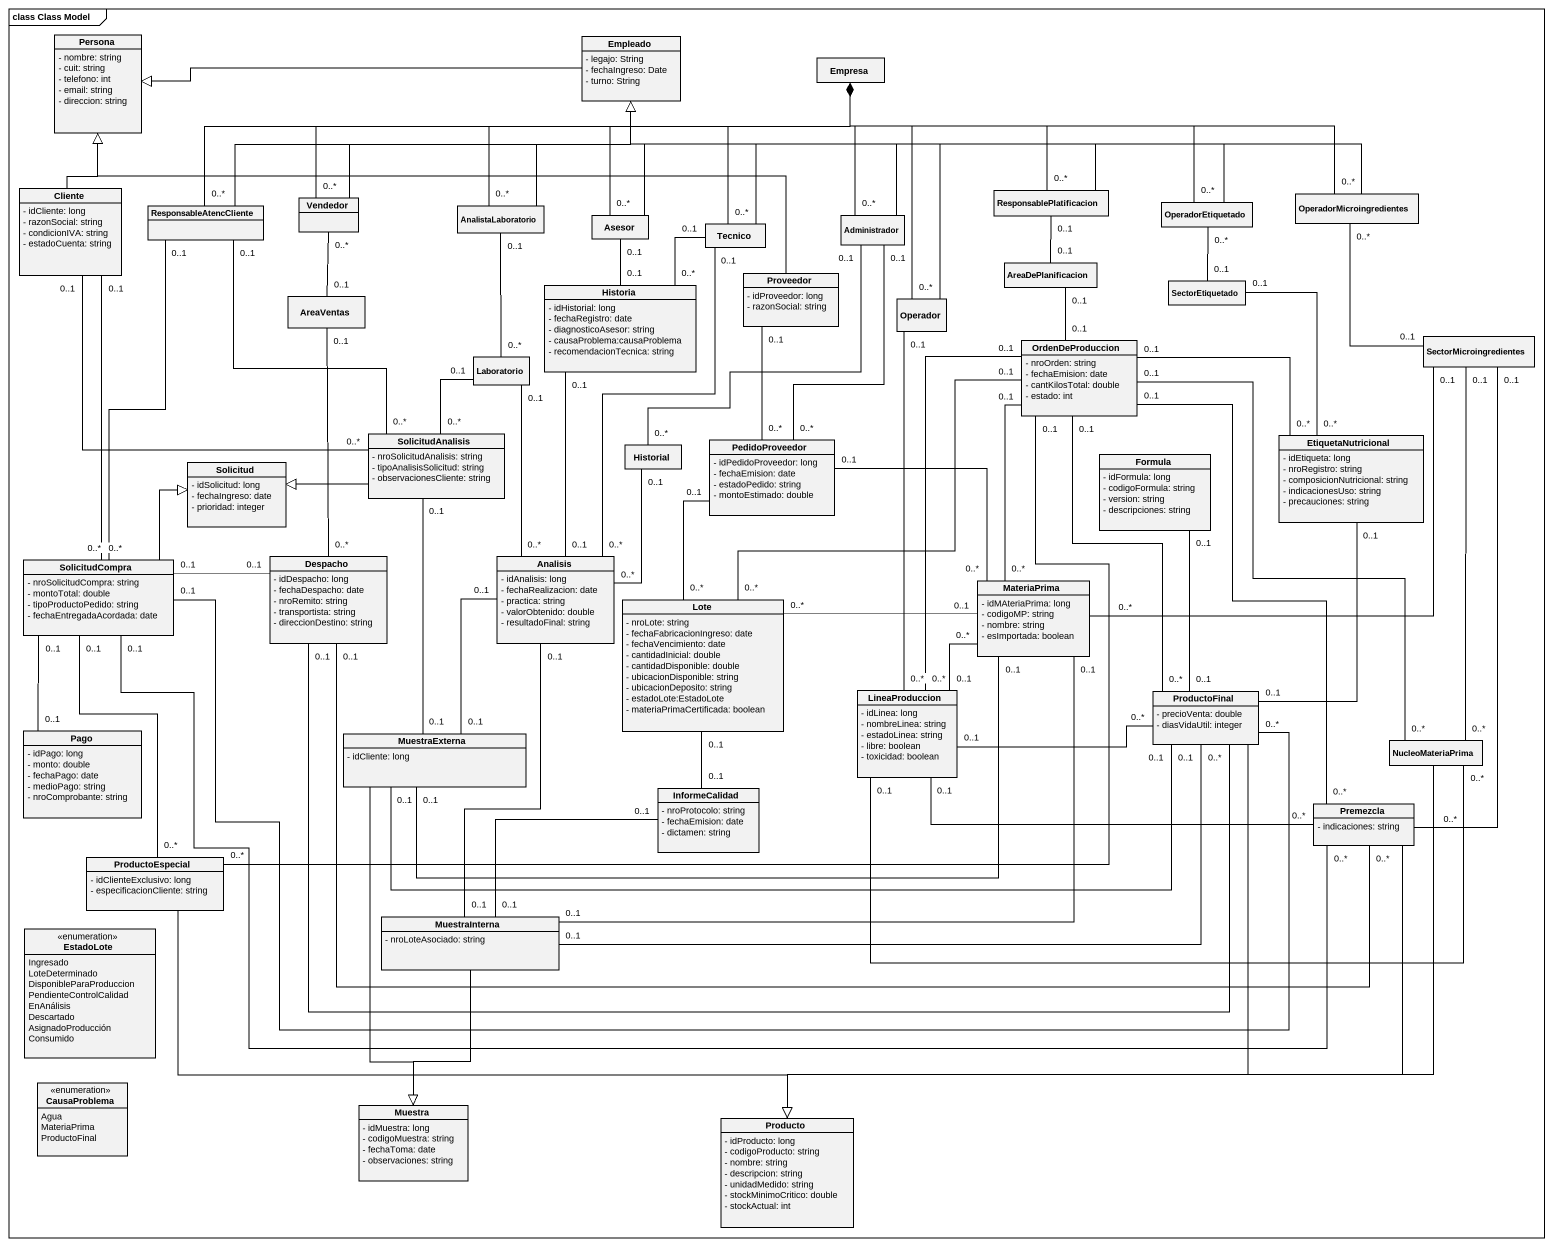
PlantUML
@startuml
mainframe class Class Model
hide circle
hide empty members
skinparam classAttributeIconSize 0
class Persona {
  - nombre: string
  - cuit: string
  - telefono: int
  - email: string
  - direccion: string
}
class Empleado {
  - legajo: String
  - fechaIngreso: Date
  - turno: String
}
class Empresa
class Cliente {
  - idCliente: long
  - razonSocial: string
  - condicionIVA: string
  - estadoCuenta: string
}
class ResponsableAtencCliente
class Vendedor
class AnalistaLaboratorio
class ResponsablePlatificacion
class OperadorEtiquetado
class OperadorMicroingredientes
class Asesor
class Tecnico
class Administrador
class Proveedor {
  - idProveedor: long
  - razonSocial: string
}
class AreaDePlanificacion
class SectorEtiquetado
class AreaVentas
class Historia {
  - idHistorial: long
  - fechaRegistro: date
  - diagnosticoAsesor: string
  - causaProblema:causaProblema
  - recomendacionTecnica: string
}
class Operador
class Laboratorio
class OrdenDeProduccion {
  - nroOrden: string
  - fechaEmision: date
  - cantKilosTotal: double
  - estado: int
}
class SectorMicroingredientes
class SolicitudAnalisis {
  - nroSolicitudAnalisis: string
  - tipoAnalisisSolicitud: string
  - observacionesCliente: string
}
class PedidoProveedor {
  - idPedidoProveedor: long
  - fechaEmision: date
  - estadoPedido: string
  - montoEstimado: double
}
class EtiquetaNutricional {
  - idEtiqueta: long
  - nroRegistro: string
  - composicionNutricional: string
  - indicacionesUso: string
  - precauciones: string
}
class Solicitud {
  - idSolicitud: long
  - fechaIngreso: date
  - prioridad: integer
}
class Historial
class Formula {
  - idFormula: long
  - codigoFormula: string
  - version: string
  - descripciones: string
}
class Despacho {
  - idDespacho: long
  - fechaDespacho: date
  - nroRemito: string
  - transportista: string
  - direccionDestino: string
}
class Analisis {
  - idAnalisis: long
  - fechaRealizacion: date
  - practica: string
  - valorObtenido: double
  - resultadoFinal: string
}
class SolicitudCompra {
  - nroSolicitudCompra: string
  - montoTotal: double
  - tipoProductoPedido: string
  - fechaEntregadaAcordada: date
}
class MateriaPrima {
  - idMAteriaPrima: long
  - codigoMP: string
  - nombre: string
  - esImportada: boolean
}
class Lote {
  - nroLote: string
  - fechaFabricacionIngreso: date
  - fechaVencimiento: date
  - cantidadInicial: double
  - cantidadDisponible: double
  - ubicacionDisponible: string
  - ubicacionDeposito: string
  - estadoLote:EstadoLote
  - materiaPrimaCertificada: boolean
}
class LineaProduccion {
  - idLinea: long
  - nombreLinea: string
  - estadoLinea: string
  - libre: boolean
  - toxicidad: boolean
}
class ProductoFinal {
  - precioVenta: double
  - diasVidaUtil: integer
}
class Pago {
  - idPago: long
  - monto: double
  - fechaPago: date
  - medioPago: string
  - nroComprobante: string
}
class MuestraExterna {
  - idCliente: long
}
class NucleoMateriaPrima
class InformeCalidad {
  - nroProtocolo: string
  - fechaEmision: date
  - dictamen: string
}
class Premezcla {
  - indicaciones: string
}
class ProductoEspecial {
  - idClienteExclusivo: long
  - especificacionCliente: string
}
enum EstadoLote {
  Ingresado
  LoteDeterminado
  DisponibleParaProduccion
  PendienteControlCalidad
  EnAnálisis
  Descartado
  AsignadoProducción
  Consumido
}
class MuestraInterna {
  - nroLoteAsociado: string
}
enum CausaProblema {
  Agua
  MateriaPrima
  ProductoFinal
}
class Muestra {
  - idMuestra: long
  - codigoMuestra: string
  - fechaToma: date
  - observaciones: string
}
class Producto {
  - idProducto: long
  - codigoProducto: string
  - nombre: string
  - descripcion: string
  - unidadMedido: string
  - stockMinimoCritico: double
  - stockActual: int
}
Empleado -left-|> Persona
Cliente -up-|> Persona
ResponsableAtencCliente -right-|> Empleado
ResponsableAtencCliente "0..*" -right-* Empresa
ResponsableAtencCliente "0..1" -- "0..*" SolicitudAnalisis
ResponsableAtencCliente "0..1" -- "0..*" SolicitudCompra
Vendedor -right-|> Empleado
Vendedor "0..*" -right-* Empresa
Vendedor "0..*" -- "0..1" AreaVentas
AnalistaLaboratorio -up-|> Empleado
AnalistaLaboratorio "0..*" -right-* Empresa
ResponsablePlatificacion -left-|> Empleado
ResponsablePlatificacion "0..*" -up-* Empresa
OperadorEtiquetado -left-|> Empleado
OperadorEtiquetado "0..*" -left-* Empresa
OperadorEtiquetado "0..*" -- "0..1" SectorEtiquetado
OperadorMicroingredientes -left-|> Empleado
OperadorMicroingredientes "0..*" -left-* Empresa
OperadorMicroingredientes "0..*" -- "0..1" SectorMicroingredientes
Asesor -up-|> Empleado
Asesor "0..*" -up-* Empresa
Asesor "0..1" -- "0..1" Historia
Tecnico -up-|> Empleado
Tecnico "0..*" -up-* Empresa
Tecnico "0..1" -- "0..*" Historia
Tecnico "0..1" -- "0..*" Analisis
Administrador -up-|> Empleado
Administrador "0..*" -up-* Empresa
Administrador "0..1" -- "0..*" PedidoProveedor
Proveedor -left-|> Persona
Proveedor "0..1" -- "0..*" PedidoProveedor
AreaDePlanificacion "0..1" -up- "0..1" ResponsablePlatificacion
AreaDePlanificacion "0..1" -- "0..1" OrdenDeProduccion
SectorEtiquetado "0..1" -- "0..*" EtiquetaNutricional
AreaVentas "0..1" -- "0..*" Despacho
Historia "0..1" -- "0..1" Analisis
Operador -up-|> Empleado
Operador "0..*" -up-* Empresa
Operador "0..1" -- "0..*" LineaProduccion
Laboratorio "0..*" -up- "0..1" AnalistaLaboratorio
Laboratorio "0..1" -- "0..*" Analisis
OrdenDeProduccion "0..1" -- "0..*" MateriaPrima
OrdenDeProduccion "0..1" -- "0..*" Lote
OrdenDeProduccion "0..1" -- "0..*" LineaProduccion
OrdenDeProduccion "0..1" -- "0..*" ProductoFinal
OrdenDeProduccion "0..1" -- "0..*" NucleoMateriaPrima
OrdenDeProduccion "0..1" -- "0..*" Premezcla
SectorMicroingredientes "0..1" -left- "0..*" MateriaPrima
SectorMicroingredientes "0..1" -- "0..*" NucleoMateriaPrima
SectorMicroingredientes "0..1" -- "0..*" Premezcla
SolicitudAnalisis "0..*" -up- "0..1" Cliente
SolicitudAnalisis "0..*" -up- "0..1" Laboratorio
SolicitudAnalisis -left-|> Solicitud
SolicitudAnalisis "0..1" -- "0..1" MuestraExterna
PedidoProveedor "0..1" -right- "0..*" MateriaPrima
PedidoProveedor "0..1" -- "0..*" Lote
EtiquetaNutricional "0..*" -left- "0..1" OrdenDeProduccion
EtiquetaNutricional "0..1" -- "0..1" ProductoFinal
Historial "0..*" -up- "0..1" Administrador
Historial "0..1" -- "0..*" Analisis
Formula "0..1" -- "0..1" ProductoFinal
Despacho "0..1" -left- "0..1" SolicitudCompra
Despacho "0..1" -right- "0..*" ProductoFinal
Despacho "0..1" -right- "0..*" Premezcla
SolicitudCompra "0..*" -up- "0..1" Cliente
SolicitudCompra -up-|> Solicitud
SolicitudCompra "0..1" -right- "0..*" ProductoFinal
SolicitudCompra "0..1" -right- "0..*" Premezcla
SolicitudCompra "0..1" -- "0..*" ProductoEspecial
MateriaPrima "0..1" -left- "0..*" Lote
LineaProduccion "0..1" -up- "0..*" MateriaPrima
LineaProduccion "0..1" -right- "0..*" ProductoFinal
LineaProduccion "0..1" -right- "0..*" NucleoMateriaPrima
LineaProduccion "0..1" -right- "0..*" Premezcla
ProductoFinal --|> Producto
Pago "0..1" -up- "0..1" SolicitudCompra
MuestraExterna "0..1" -up- "0..1" Analisis
MuestraExterna "0..1" -right- "0..1" MateriaPrima
MuestraExterna "0..1" -right- "0..1" ProductoFinal
MuestraExterna --|> Muestra
NucleoMateriaPrima --|> Producto
InformeCalidad "0..1" -up- "0..1" Lote
InformeCalidad "0..1" -left- "0..1" MuestraInterna
Premezcla --|> Producto
ProductoEspecial "0..*" -right- "0..1" OrdenDeProduccion
ProductoEspecial -right-|> Producto
MuestraInterna "0..1" -up- "0..1" Analisis
MuestraInterna "0..1" -right- "0..1" MateriaPrima
MuestraInterna "0..1" -right- "0..1" ProductoFinal
MuestraInterna --|> Muestra
@enduml
